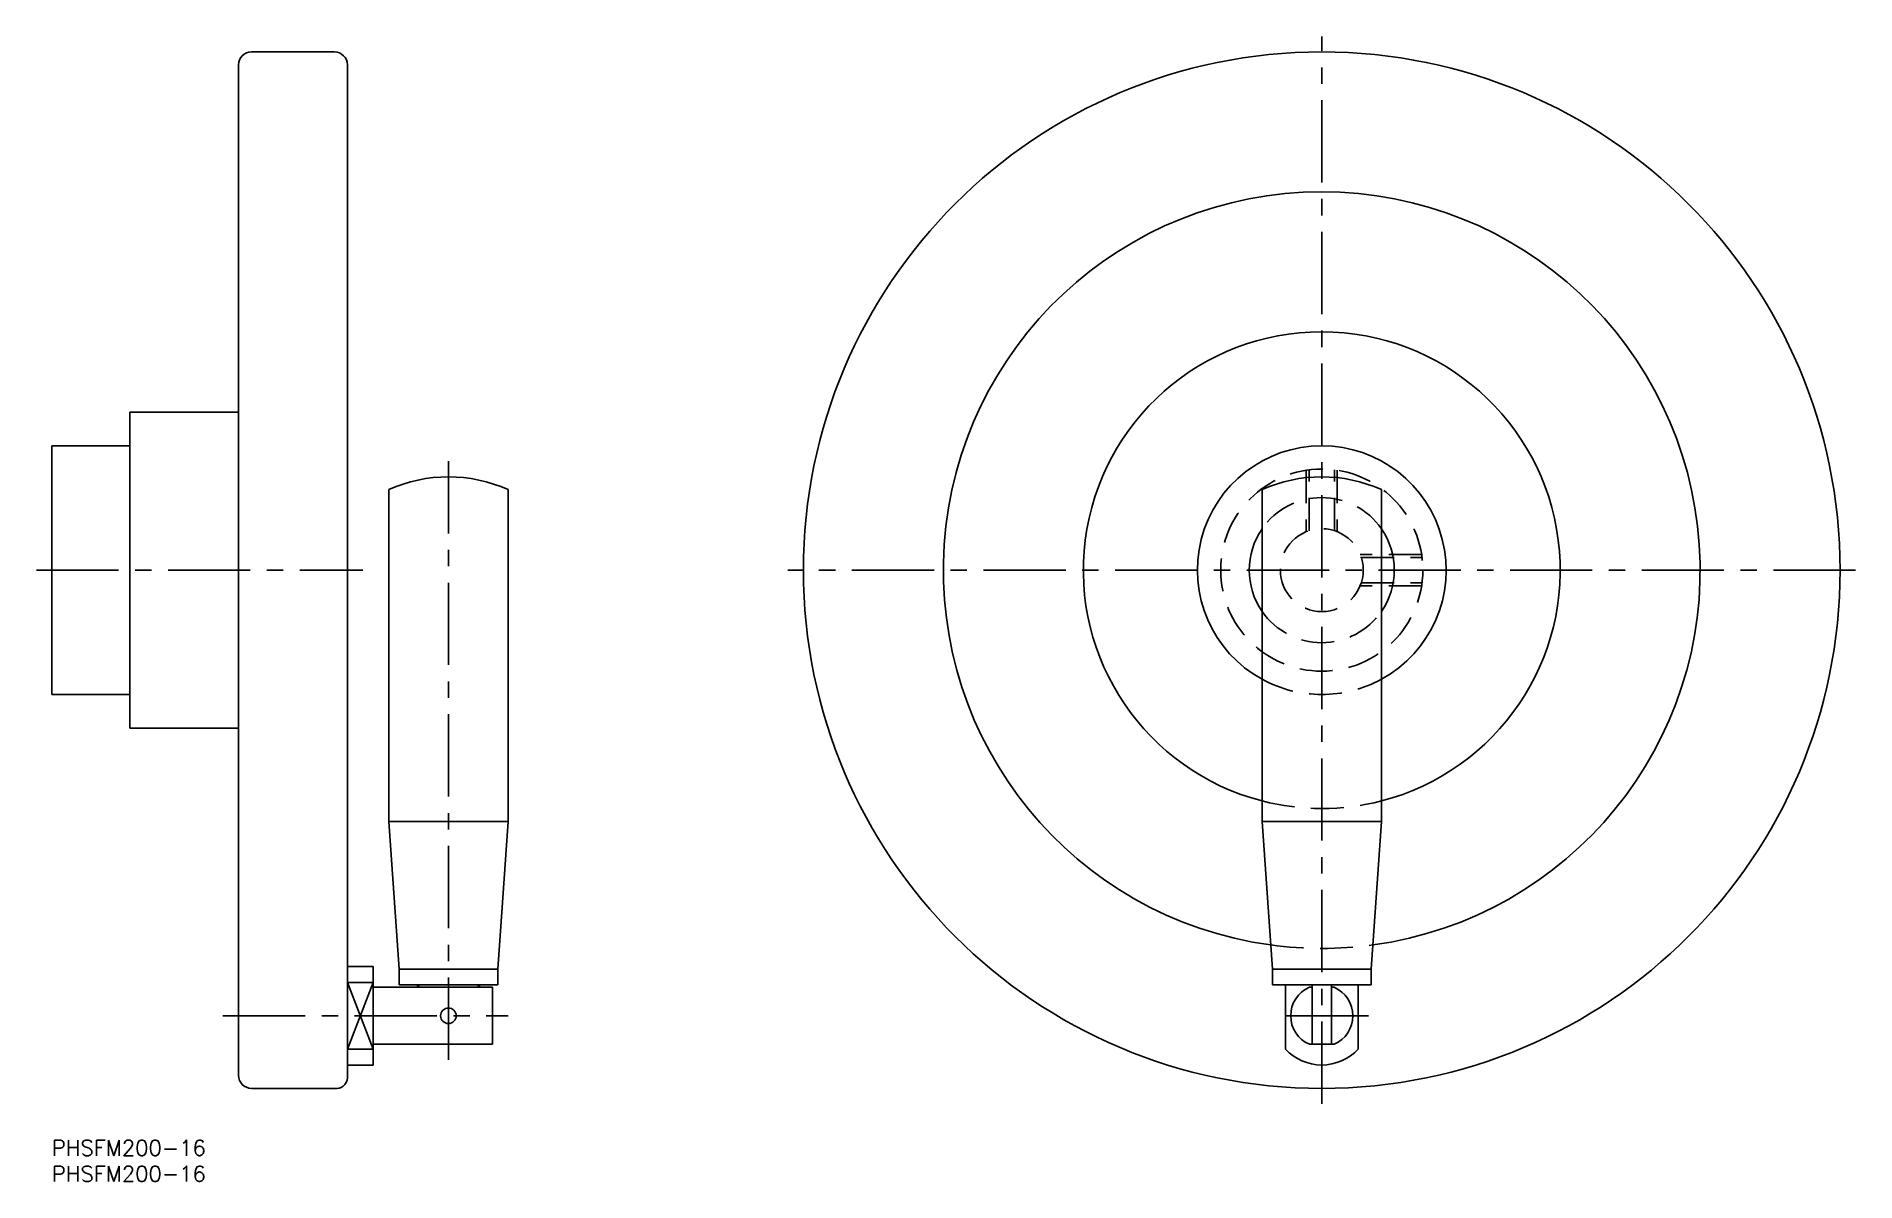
# Model space of a CAD drawing. Extents: x -3 to 348, y -8 to 213.
import ezdxf

# ---------------------------------------------------------------- set-up
doc = ezdxf.new("R2010")
doc.units = 0
doc.header["$LTSCALE"] = 0.5
doc.linetypes.add('CENTER', pattern=[50.8, 31.75, -6.35, 6.35, -6.35])
doc.linetypes.add('DASHED', pattern=[19.05, 12.7, -6.35])
for name, color, linetype in [('MSM_CENTER', 1, 'CENTER'), ('MSM_CONTINUOUS', 7, 'CONTINUOUS'), ('MSM_DASHED', 4, 'DASHED'), ('MSM_NARROW', 5, 'CONTINUOUS'), ('MSM_PART_NUMBER', 7, 'CONTINUOUS')]:
    doc.layers.add(name, color=color, linetype=linetype)
doc.styles.get("Standard").update_dxf_attribs({"font": 'txt.shx', "height": 3, "bigfont": 'bigfont.shx'})

# ---------------------------------------------------------------- blocks, each defined once
blk = doc.blocks.new('*U12')
at = {"layer": 'MSM_PART_NUMBER'}
blk.add_text('PHSFM200-16', height=3, dxfattribs=at).set_placement((0, -3))
blk = doc.blocks.new('*U13')
at = {"layer": 'MSM_PART_NUMBER'}
blk.add_text('PHSFM200-16', height=3, dxfattribs=at).set_placement((0, -8))

msp = doc.modelspace()

# ---------------------------------------------------------------- linework, layer by layer
at = {"layer": 'MSM_CENTER'}
for p, q in [((245, 7), (245, 213)), ((76.5, 15.5), (76.5, 131)), ((-3, 110), (60, 110)), ((348, 110), (142, 110)), ((33, 24), (88, 24)), ((254, 24), (236, 24))]:
    msp.add_line(p, q, dxfattribs=at)
at = {"layer": 'MSM_CONTINUOUS'}
for p, q in [((36, 207.5), (36, 12.5)), ((54.5, 210), (38.5, 210)), ((57, 12), (57, 207.5)), ((15, 79.5), (15, 140.5)), ((15, 140.5), (36, 140.5)), ((0, 86), (0, 134)), ((0, 134), (15, 134)), ((65, 61.5), (65, 125.55)), ((88, 125.55), (88, 61.5)), ((233.5, 125.55), (233.5, 61.5)), ((256.5, 61.5), (256.5, 125.55)), ((0, 86), (15, 86)), ((15, 79.5), (36, 79.5)), ((67, 33), (65, 61.5)), ((88, 61.5), (65, 61.5)), ((88, 61.5), (86, 33)), ((233.5, 61.5), (235.5, 33)), ((233.5, 61.5), (256.5, 61.5)), ((254.5, 33), (256.5, 61.5)), ((57, 33.5), (62, 33.5)), ((62, 14.5), (62, 33.5)), ((67, 30), (67, 33)), ((86, 33), (67, 33)), ((86, 33), (86, 30)), ((235.5, 33), (235.5, 30)), ((235.5, 33), (254.5, 33)), ((254.5, 30), (254.5, 33)), ((62, 30.42), (57, 30.42)), ((85, 29.5), (62, 29.5)), ((86, 30), (67, 30)), ((70.5, 29.5), (70.5, 30)), ((70.79, 30), (70.79, 29.5)), ((82.21, 29.5), (82.21, 30)), ((82.5, 30), (82.5, 29.5)), ((85, 18.5), (85, 29.5)), ((235.5, 30), (254.5, 30)), ((238, 30), (238, 17.58)), ((243.15, 29.5), (242.6, 29.5)), ((243.15, 30), (243.15, 18.5)), ((246.85, 18.5), (246.85, 30)), ((247.4, 29.5), (246.85, 29.5)), ((252, 17.58), (252, 30)), ((62, 17.58), (57, 17.58)), ((62, 18.5), (85, 18.5)), ((247.4, 18.5), (242.6, 18.5)), ((62, 14.5), (57, 14.5)), ((38.5, 10), (54.5, 10))]:
    msp.add_line(p, q, dxfattribs=at)
for centre, radius in [((245, 110), 100), ((76.5, 24), 1.5)]:
    msp.add_circle(centre, radius, dxfattribs=at)
for centre, radius, start, end in [((38.5, 207.5), 2.5, 90, 180), ((54.5, 207.5), 2.5, 360, 90), ((245, 110), 73, 277.7367, 262.2633), ((245, 110), 46, 284.4775, 255.5225), ((245, 110), 24, 298.631, 241.369), ((76.5, 99.8), 28.2, 65.9332, 114.0668), ((245, 99.8), 28.2, 65.9332, 114.0668), ((245, 110), 14, 145.2281, 214.7719), ((245, 110), 14, 325.2281, 34.7719), ((245, 24), 6, 113.5565, 246.4435), ((245, 24), 6, 293.5565, 66.4435), ((245, 24), 9.5, 222.5369, 317.4631), ((38.5, 12.5), 2.5, 180, 270), ((54.89, 12.08), 2.12, 259.499, 357.8206)]:
    msp.add_arc(centre, radius, start, end, dxfattribs=at)
at = {"layer": 'MSM_DASHED'}
for p, q in [((242, 129.27), (242, 117.42)), ((242.54, 117.61), (242.54, 129.34)), ((247.46, 117.61), (247.46, 129.34)), ((248, 129.27), (248, 117.42)), ((264.27, 113), (252.42, 113)), ((252.61, 112.46), (264.34, 112.46)), ((264.27, 107), (252.42, 107)), ((252.61, 107.54), (264.34, 107.54))]:
    msp.add_line(p, q, dxfattribs=at)
for radius in [19.5, 8]:
    msp.add_circle((245, 110), radius, dxfattribs=at)
for radius, start, end in [(14, 34.7719, 145.2281), (14, 214.7719, 325.2281), (24, 241.369, 298.631), (46, 255.5225, 284.4775), (73, 262.2633, 277.7367)]:
    msp.add_arc((245, 110), radius, start, end, dxfattribs=at)
at = {"layer": 'MSM_NARROW'}
for p, q in [((62, 17.58), (57, 30.42)), ((62, 30.42), (57, 17.58))]:
    msp.add_line(p, q, dxfattribs=at)

# ---------------------------------------------------------------- block references
at = {"layer": 'MSM_CONTINUOUS'}
for name in ['*U12', '*U13']:
    msp.add_blockref(name, (0, 0), dxfattribs=at)

doc.saveas('drawing.dxf')
